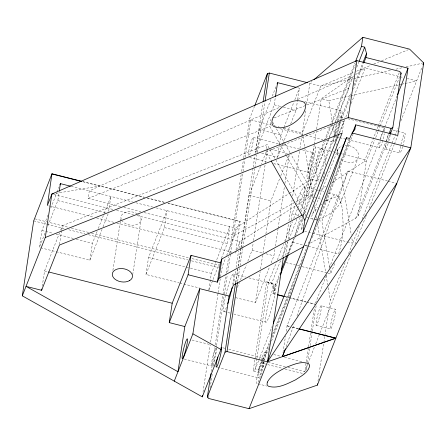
<?xml version="1.0" encoding="UTF-8"?>
<svg xmlns="http://www.w3.org/2000/svg" width="446" height="446" viewBox="0 0 446 446"><rect width="100%" height="100%" fill="white"/><g stroke="black" fill="none" stroke-linecap="round" stroke-linejoin="round"><path stroke-width="0.33" stroke-dasharray="2.23 1.67" d="M325.279 165.12L325.296 160.85A17.204 4.677 -87.1 0 0 323.612 150.804L322.051 148.702L315.138 146.946M48.012 215.095L41.941 230.504L39.365 247.458L45.18 232.695M42.225 286.293L44.561 270.928L59.586 232.784M47.962 225.631L57.824 200.589L59.167 191.774M59.547 244.375L61.676 230.348M61.777 229.679L62.39 225.67L267.115 144.61L269.523 148.847M120.509 206.582L88.157 198.398L89.284 190.977L99.581 186.066L281.264 106.605M56.202 251.722L89.875 260.247L92.45 243.293L97.256 231.095M108.646 211.343L110.915 196.424L103.834 214.398M112.888 270.393L120.275 221.813M120.381 221.127L120.899 217.704M132.718 274.68L141.148 219.254M145.976 274.446L148.551 257.493L167.016 210.624L164.44 227.577L145.976 274.446L179.063 282.82M208.879 289.666L211.354 273.387L229.813 226.518L227.237 243.471L221.166 258.881M203.019 392.073L210.189 344.931M210.607 342.177L218.038 293.284M218.144 292.593L220.447 277.44M220.553 276.754L222.381 266.284L225.665 257.95M211.231 371.59L214.888 347.523M215.306 344.775L226.072 273.939M226.178 273.253L228.686 256.745M229.105 253.997L241.23 174.219M241.648 171.47L243.639 158.402M243.745 157.717L249.699 118.513L254.499 106.338M208.633 397.743L209.152 394.303M210.094 388.115L212.185 374.361M213.439 366.11L216.472 346.163M216.578 345.477L224.31 294.589M224.416 293.897L227.343 274.641M227.761 271.893L230.482 254.014M230.588 253.322L242.919 172.173M243.025 171.487L245.116 157.733M245.222 157.042L250.864 119.907L249.699 118.513M144.097 212.558L234.412 235.416L235.544 228.001L288.818 193.709M236.001 249.682L240.06 221.406L167.919 203.142M233.392 285.111L235.666 270.165M236.079 267.449L238.554 251.143M238.967 248.428L239.998 241.637L296.768 205.093M235.6 282.703L237.69 268.949M238.108 266.201L240.823 248.316M240.929 247.63L253.055 167.858M253.161 167.166L255.145 154.099M255.251 153.413L262.884 103.21M235.834 282.686L237.924 268.927M238.342 266.173L241.063 248.283M241.163 247.591L249.113 195.298L260.497 166.403M257.727 152.203L255.742 151.701L259.109 129.541L271.001 99.363M237.651 281.415L239.641 268.347M240.06 265.593L242.669 248.405M242.775 247.714L254.8 168.627M254.9 167.941L256.89 154.874M257.309 152.125L264.941 101.922M266.513 148.574L267.115 144.61M286.377 155.492L269.88 126.447L270.984 119.182M247.798 261.183L252.096 250.267L253.144 243.388M253.562 240.634L265.175 164.251M265.275 163.565L267.578 148.423L261.507 163.833M255.742 151.701L274.206 104.832L275.327 97.445M235.616 297.638L255.452 302.661L260.157 271.692M260.575 268.944L262.878 253.802M262.984 253.116L265.493 236.603M265.911 233.849L270.934 200.817L279.787 178.344M261.69 153.207L277.557 157.221L279.497 144.465M279.603 143.79L280.93 135.06L283.712 128.002M262.928 361.639L263.664 363.596L263.201 366.651L258.992 372.471L253.155 370.994L254.844 359.877M254.95 359.186L266.702 281.866L272.545 283.344L274.736 290.781L274.268 293.842L276.275 294.349M256.902 358.584L255.29 369.182L253.155 370.994M257.002 357.898L268.47 282.474L276.358 262.443M271.129 262.85L273.916 255.787L274.959 248.907M275.377 246.153L277.992 228.954M278.098 228.263L284.375 186.974M284.899 183.535L289.186 155.325M290.714 123.837L296.021 110.352L297.554 100.278M297.655 99.609L299.389 88.191L297.41 87.689M262.683 360.992L262.07 365.04L258.49 369.99L258.992 372.471M283.505 256.556L285.602 242.791M285.702 242.106L288.529 223.541M288.947 220.787L292.08 200.165M292.704 196.039L299.5 151.35M299.918 148.602L301.697 136.916M301.797 136.231L305.666 110.792M306.608 104.604L309.847 83.291L311.944 81.473M285.719 255.419L287.793 241.777M288.211 239.05L290.697 222.677M291.115 219.945L292.046 213.807L295.341 205.439M302.929 219.198L301.251 230.214L303.291 225.04M303.347 216.444L314.229 144.844M314.335 144.153L316.22 131.76M316.638 129.006L321.243 98.717L353.36 76.182M283.004 352.541L285.496 336.156M286.22 331.378L287.073 325.77L348.031 171.024L387.446 180.998M305.454 216.293L305.956 212.993L276.052 160.343M234.412 235.416L308.716 194.824L311.063 179.387L325.39 140.59M288.06 367.415L304.757 371.641L308.415 347.596M308.52 346.91L310.606 333.168M311.024 330.419L314.369 308.431M342.199 132.462L343.938 121.022L266.011 151.874L270.822 160.348M335.202 123.124L348.911 88.325L350.751 76.216L296.562 99.915M306.363 370.141L307.405 363.3M307.506 362.62L309.691 348.259M310.104 345.522L312.183 331.846M312.289 331.161L316.342 304.49L308.331 302.466M317.981 381.018L323.718 343.286M323.818 342.6L324.76 336.429M324.861 335.743L330.285 300.074L345.806 260.67M310.427 243.025L355.674 218.306L358.043 215.903L366.322 161.407L374.707 140.133M324.582 172.067L324.359 173.355A15.716 4.276 -87.1 0 1 321.354 180.987L320.769 181.399M331.88 182.492L364.65 161.396L364.951 159.802L378.158 126.279M338.074 149.193L312.551 213.98L311.721 216.388L311.905 218.245L313.081 219.421M318.059 219.465C324.972 217.509 331.055 213.311 336.184 208.366C338.547 205.567 342.004 202.339 341.235 198.308L340.053 197.132C334.461 195.811 329.109 199.356 324.487 202.083M286.126 346.72L293.981 324.432M296.986 315.907L348.031 171.024M50.794 208.037L56.865 192.622M57.116 191.981L59.14 186.846M60.606 230.197L62.39 225.67M98.271 228.525L103.584 215.039M89.875 260.247L102.017 229.428M103.026 226.858L108.339 213.378M272.266 96.152L276.057 86.524M208.773 290.34L219.142 264.015M226.674 255.385L240.06 221.406M283.963 127.355L293.825 102.318M294.839 99.748L299.389 88.191M235.482 253.105L236.486 250.557M236.737 249.916L239.998 241.637L136.844 215.524M277.557 157.221L282.619 144.381M282.87 143.74L289.699 126.402M280.796 175.78L288.891 155.23M237.428 287.508L239.452 282.368M240.461 279.804L246.281 265.036M302.75 135.662L302.293 132.925L320.752 86.056L353.996 72.246M255.452 302.661L269.613 266.702M295.592 204.798L299.902 193.859L303.336 187.13L304.378 186.852L315.779 189.734M277.379 259.862L283.489 244.352M284.76 241.124L292.403 221.718M293.68 218.479L297.504 208.773M297.755 208.126L324.27 140.825M324.521 140.178L354.86 63.165M326.405 138.015L331.478 125.142M355.663 63.745L332.493 122.566L328.791 100.629L321.243 98.717M280.59 260.642L271.67 283.282L273.537 289.61L272.919 293.663L276.503 294.566M281.866 257.409L287.982 241.883M289.002 239.29L296.902 219.237M298.173 216.003L299.45 212.77M300.47 210.178L328.245 139.665M329.265 137.073L334.361 124.133M335.381 121.546L353.985 74.32M356.789 67.207L358.829 62.027M328.858 139.23L309.819 187.56L290.915 154.277M329.109 138.589L334.946 123.765M280.417 272.144L273.537 289.61L274.736 290.781M287.553 254.03L293.669 238.504M294.689 235.912L302.076 217.152M303.096 214.565L333.424 137.58M333.675 136.933L339.54 122.053M339.791 121.401L351.258 92.289M354.063 85.175L362.726 63.176M287.726 254.521L292.537 242.301A32.352 3.613 -75.8 0 0 293.814 238.878M279.291 277.49L272.919 293.663L274.268 293.842M288.718 253.551L295.09 237.378M295.347 236.731L302.734 217.966M302.99 217.319L334.589 137.1M334.846 136.454L340.705 121.574M341.725 118.987L350.645 96.342M353.449 89.228L363.641 63.349M339.116 133.265L343.938 121.022M339.718 132.551L344.814 119.617M345.834 117.03L348.382 110.563M351.186 103.45L365.196 67.881L403.262 77.515M258.596 360.781L255.29 369.182L258.49 369.99L269.953 340.895M258.853 360.134L272.088 326.539M272.5 334.428L308.922 241.966M324.459 202.523L349.419 139.158M263.196 359.699L269.312 344.173M272.116 337.053L302.695 259.421M320.022 215.429L350.093 139.085M263.341 361.806L262.07 365.04L263.201 366.651M263.597 361.16L268.693 348.22M271.497 341.106L294.432 282.881M312.272 237.595L353.048 134.079M329.516 267.059L321.861 221.35L329.717 201.408L331.902 197.138L334.232 194.952L336.557 194.997C343.492 202.478 342.383 214.035 343.119 223.53C342.907 233.799 341.976 244.202 338.514 253.936L305.198 245.501M340.588 202.573L357.893 158.637M378.409 125.633L399.237 72.765M375.722 137.552L378.007 131.754M378.264 131.107L380.037 126.592M380.293 125.95L399.85 76.305M315.506 303.018L326.461 275.199M329.265 268.079L379.212 141.282M380.232 138.695L382.529 132.869M382.779 132.222L384.563 127.695M384.82 127.049L397.052 95.996M327.994 273.208L330.659 273.883L335.219 262.298M355.674 218.306L385.489 142.62M385.74 141.973L388.8 134.213M358.043 215.903L390.044 134.664M348.605 253.562L359.298 226.412M362.102 219.298L398.022 128.108M400.826 120.994L421.933 67.418M304.757 371.641L307.562 364.527M307.818 363.88L314.698 346.408M315.718 343.821L351.649 252.603M354.96 244.191L365.408 217.665M365.664 217.018L366.428 215.078M369.232 207.964L394.208 144.56M394.465 143.913L397.52 136.153M312.551 213.98L314.335 211.187L317.892 207.334M320.228 205.199L322.347 203.61M355.618 74.599L365.196 67.881M289.404 193.33L311.063 179.387M297.354 204.72L314.324 193.793M321.343 189.271L326.026 186.261M302.906 214.654L305.956 212.993M304.925 246.03L307.985 244.358M356.555 71.187L370.615 65.345M373.815 64.018L378.927 61.894M381.486 60.829L408.335 49.679M274.201 117.906L348.911 88.325M88.157 198.398L269.88 126.447M353.265 78.747L320.752 86.056L309.847 83.291M353.94 78.596L391.192 70.228M395.931 69.163L402.024 67.792M406.089 66.883L422.345 63.232M328.791 100.629L350.411 95.773M351.086 95.617L398.378 84.996M399.053 84.84L401.082 84.389M401.757 84.233L404.461 83.625M405.135 83.474L416.62 80.893L407.27 78.529M321.471 148.551L320.295 149.092A15.716 4.276 -87.1 0 0 317.29 156.719L316.493 162.807L316.353 169.229A17.204 4.677 -87.1 0 0 318.037 179.275L319.046 180.942M55.979 193.335L99.581 186.066M315.183 219.833L316.911 219.61M364.65 161.396L366.322 161.407M272.545 283.344L266.702 281.866M304.808 101.694L341.837 111.065M340.326 116.846L344.362 117.867M347.729 118.72L384.736 128.086M393.266 130.243L397.174 131.236M397.826 131.397L404.996 133.215M274.206 104.832L280.818 106.505M283.461 107.174L296.021 110.352M335.186 136.521L336.529 136.861M337.204 137.028L339.222 137.541M339.897 137.708L379.596 147.76A10.191 1.137 -75.8 0 0 384.257 133.828M385.517 149.259L399.856 152.889M250.864 119.907L271.569 125.148M274.24 125.822L279.586 127.177M283.589 128.192L302.293 132.925M280.339 128.794L302.622 134.436M305.995 135.289L322.876 139.559M326.249 140.418L333.675 142.296M259.109 129.541L280.93 135.06M322.096 148.958L339.506 153.363M340.175 153.535L364.951 159.802M253.322 137.463L278.209 143.763M282.246 144.783L299.06 149.042M302.421 149.895L313.856 152.788A10.191 1.137 -75.8 0 1 310.806 168.365A10.191 1.137 -75.8 0 1 309.195 166.72A10.191 1.137 -75.8 0 1 313.856 152.788M270.884 149.259L287.414 153.446M388.115 181.165L396.132 183.195M249.526 157.477L266.346 161.736M273.744 163.61L308.716 172.463M307.433 178.3L318.84 181.188M316.448 189.907L318.461 190.414M319.13 190.581L323.824 191.769M328.512 192.962L336.557 194.997M299.902 193.859L313.817 197.383M314.48 197.55L321.103 199.228M325.742 200.399L329.717 201.408M249.113 195.298L270.934 200.817M292.046 213.807L299.333 215.652M306.619 217.492L314.569 219.504M315.233 219.672L317.887 220.346M318.544 220.514L321.861 221.35M304.59 231.056L311.938 232.918M312.607 233.085L346.665 241.71M347.334 241.877L352.675 243.232L351.76 237.746M82.962 181.639L144.32 197.171M147.018 197.851L164.546 202.289M82.499 181.684L144.526 197.383M147.225 198.069L164.083 202.333M168.125 203.359L240.271 221.617M292.537 242.301L304.534 245.333M71.182 186.361L132.423 201.899M135.79 202.752L152.638 207.016M156.011 207.869L235.544 228.001M123.876 207.435L140.73 211.705M53.91 194.534L113.245 209.548M116.618 210.406L133.471 214.671M57.824 200.589L105.646 212.692M164.44 227.577L227.237 243.471M252.096 250.267L263.335 253.111M265.983 253.78L273.916 255.787M286.014 262.582L296.674 265.281M297.343 265.448L301.34 266.463M302.009 266.63L327.325 273.036M48.72 205.829L93.894 217.263M96.592 217.949L114.12 222.387M116.819 223.067L232.11 252.252M34.944 218.835L68.656 227.371M71.354 228.051L88.882 232.489M91.581 233.174L188.669 257.749M192.042 258.602L219.014 265.426M33.695 220.876L46.507 224.115M47.181 224.288L64.034 228.553M68.756 229.751L84.935 233.843M88.308 234.696L188.095 259.957M191.468 260.81L218.434 267.639M233.537 274L245.562 277.044M248.901 277.891L275.611 284.654A19.412 2.169 -75.8 0 1 269.808 314.33A19.412 2.169 -75.8 0 1 266.736 311.185A19.412 2.169 -75.8 0 1 275.611 284.654M41.941 230.504L52.717 233.236M56.084 234.089L73.596 238.521M76.288 239.201L92.45 243.293M148.551 257.493L189.745 267.918M190.42 268.091L211.354 273.387M321.287 305.7A10.191 1.137 -75.8 0 1 318.238 321.282A10.191 1.137 -75.8 0 1 316.627 319.631A10.191 1.137 -75.8 0 1 321.287 305.7L335.621 309.329A10.191 1.137 -75.8 0 1 332.571 324.911A10.191 1.137 -75.8 0 1 330.96 323.261A10.191 1.137 -75.8 0 1 335.621 309.329M284.955 296.545L307.662 302.293M284.604 296.618L288.657 297.644M289.331 297.817L306.212 302.087M306.893 302.26L314.993 304.311M40.709 247.803L55.527 251.55M179.738 282.993L183.116 283.846M183.791 284.018L199.323 287.949M316.147 325.374L330.48 329.003M287.073 325.77L289.749 326.45M292.42 327.124L298.43 328.646M287.051 325.915L289.749 326.6M292.448 327.28L298.513 328.819M223.747 311.475L227.086 312.323M227.755 312.49L230.426 313.164M233.765 314.012L265.822 322.123M44.561 270.928L47.939 271.781M264.985 352.318L267.678 352.998M273.727 354.531L280.45 356.231M284.487 357.257L302.639 361.851M192.075 340.025L209.397 344.407M222.738 347.785L224.739 348.293M228.748 349.307L263.475 358.099M268.029 362.342L285.39 366.74M263.664 363.596L267.003 364.438M267.672 364.611L282.363 368.329M285.039 369.004L304.406 373.904M184.27 359.024L211.588 365.937M217.598 367.459L258.334 377.773M258.15 383.883L266.736 386.058M272.701 122.204L274.764 125.839M276.481 128.861L284.732 143.383M285.072 143.991L290.575 153.675M286.717 156.1L308.716 194.824M269.869 149.449L275.712 159.74M332.582 123.252L334.533 134.904M334.651 135.59L335.453 140.39M336.028 143.818L336.256 145.19M336.83 148.618L338.096 156.161M339.01 161.647L351.297 235.003M330.085 270.471L330.659 273.883M302.862 136.348L312.958 196.63M313.649 200.745L313.878 202.11M314.452 205.539L315.712 213.071M316.286 216.5L316.632 218.551M317.318 222.665L325.697 272.673M326.154 275.411L327.76 285M328.223 287.742L330.285 300.074M383.326 130.293A10.191 1.137 -75.8 0 1 384.642 131.642M379.596 147.76A10.191 1.137 -75.8 0 1 382.646 132.178M216.845 348.058A10.191 1.137 -75.8 0 1 213.294 362.949A10.191 1.137 -75.8 0 1 211.716 362.158A10.191 1.137 -75.8 0 1 215.73 347.495M248.06 155.347A10.191 1.137 -75.8 0 1 251.466 140.88A10.191 1.137 -75.8 0 1 253.317 140.379A10.191 1.137 -75.8 0 1 249.593 154.929M138.533 214.637A10.191 6.657 8.6 0 1 137.045 224.388A10.191 6.657 8.6 0 1 122.332 221.166M121.284 219.471A10.191 6.657 8.6 0 1 125.828 212.279A10.191 6.657 8.6 0 1 138.076 214.281M402.66 146.517A10.191 1.137 -75.8 0 1 399.928 149.499A10.191 1.137 -75.8 0 1 404.594 133.382A10.191 1.137 -75.8 0 1 402.833 145.909M261.105 360.563A16.173 1.806 -75.8 0 1 264.801 352.245A16.173 1.806 -75.8 0 1 264.456 360.217M264.227 361.433A16.173 1.806 -75.8 0 1 256.974 383.621A16.173 1.806 -75.8 0 1 260.916 361.176M262.276 359.788A10.191 1.137 -75.8 0 1 263.597 359.889M263.38 361.65A10.191 1.137 -75.8 0 1 259.745 375.56A10.191 1.137 -75.8 0 1 258.435 374.216A10.191 1.137 -75.8 0 1 262.064 360.307M337.388 121.178A16.173 1.806 -75.8 0 1 341.608 111.004A16.173 1.806 -75.8 0 1 341.073 120.18M340.816 121.451A16.173 1.806 -75.8 0 1 337.555 134.051M336.775 136.448A16.173 1.806 -75.8 0 1 335.916 138.79M335.66 139.414A16.173 1.806 -75.8 0 1 333.658 137.864M334.004 135.562A16.173 1.806 -75.8 0 1 337.198 121.825M338.235 120.938A10.191 1.137 -75.8 0 1 340.32 119.757M339.846 122.589A10.191 1.137 -75.8 0 1 336.596 134.313M335.063 134.725A10.191 1.137 -75.8 0 1 338.057 121.474M304.378 186.852A32.352 3.613 -75.8 0 1 301.49 211.577M300.136 217.319A32.352 3.613 -75.8 0 1 295.101 235.081M345.087 145.279A10.999 8.24 21.5 0 1 357.692 151.935A10.999 8.24 21.5 0 1 353.834 161.943A10.999 8.24 21.5 0 1 340.053 158.33M338.18 155.704A10.999 8.24 21.5 0 1 342.528 145.747M225.949 294.622A19.412 2.169 -75.8 0 1 232.539 274.658A19.412 2.169 -75.8 0 1 232.745 284.308M226.434 307.272A19.412 2.169 -75.8 0 1 225.665 295.837M390.178 135.328A10.191 1.137 -75.8 0 1 388.499 142.28M388.143 143.484A10.191 1.137 -75.8 0 1 385.623 149.304A10.191 1.137 -75.8 0 1 385.996 143.517M386.526 141.047A10.191 1.137 -75.8 0 1 388.566 133.677M310.527 171.738A16.173 1.806 -75.8 0 0 315.367 147.007A16.173 1.806 -75.8 0 0 307.969 169.123A16.173 1.806 -75.8 0 0 310.527 171.738"/><path stroke-width="0.67" d="M303.704 246.699L233.392 285.111L229.071 296.077L220.954 349.48L202.294 396.851L22.3 295.832L33.695 220.876L51.948 173.789L81.618 181.299M51.948 173.789L47.371 205.489L51.887 194.021L356.889 60.628L399.744 71.471L401.121 73.077L392.837 127.573L390.295 134.023M22.3 295.832L45.28 237.495L51.887 194.021L53.933 193.681M229.071 296.077L199.758 288.657L184.828 326.556L177.965 371.73L26.03 286.36L41.617 290.301L41.818 288.969M59.268 191.094L60.405 183.635L70.507 186.194M184.828 326.556L169.246 322.609L172.195 303.235L191.05 255.368L220.363 262.789L221.885 258.914L302.299 214.989M169.246 322.609L188.1 274.742L191.05 255.368M174.23 381.207L192.889 333.837L199.758 288.657M188.1 274.742L217.414 282.162L220.363 262.789M217.414 282.162L218.941 278.293L221.885 258.914M202.294 396.851L202.501 395.485M314.045 79.65L362.86 37.313L409.612 49.149L423.7 62.925L410.794 147.838L317.357 385.132L249.041 408.687L208.527 398.429L207.362 397.04L210.913 373.659M207.362 397.04L225.04 352.162L235.494 283.388M263.09 101.833L267.377 73.64L269.328 73.038L307.818 82.778M225.04 352.162L226.992 351.56L237.445 282.786M265.041 101.231L269.328 73.038M275.433 96.771L277.574 82.666L296.088 87.355M283.4 257.247L267.505 361.817L249.041 408.687M218.941 278.293L303.007 232.366L304.852 220.257L338.86 133.911M45.28 237.495L348.237 117.543L356.889 60.628M355.367 61.871L361.489 46.339L362.86 37.313M354.576 130.199L355.702 124.852L397.776 135.506L408.012 68.177L365.937 57.523L363.897 62.702M365.937 57.523L366.551 53.475L364.689 47.148L361.489 46.339M317.357 385.132L317.563 383.761M355.083 128.905L352.128 132.997L349.675 138.511L346.475 137.697L267.505 361.817L226.992 351.56M285.434 348.688L282.385 356.638L284.743 350.651L396.795 183.367M59.898 184.917L60.405 183.635M41.617 290.301L59.441 245.044L342.099 133.131L303.007 232.366M254.75 105.696L267.377 73.64M277.066 83.954L277.574 82.666M359.08 61.381L364.689 47.148M281.181 270.204L286.789 255.971M362.983 62.529L366.551 53.475M280.311 274.898L288.211 254.844M273.359 323.305L346.475 137.697M352.39 133.265L355.702 124.852M400.608 74.371L401.121 73.077M397.564 94.703L408.012 68.177M389.051 133.566L391.092 128.392L392.837 127.573M422.942 64.848L423.7 62.925M282.463 356.655L335.838 338.113L299.099 328.813M348.237 117.543L391.092 128.392M352.128 132.997L410.794 147.838L267.505 361.817L335.816 338.263L299.188 328.986M52.16 174.001L81.15 181.344M277.607 294.689L283.617 296.211M277.852 294.912L284.604 296.618M48.614 271.954L172.195 303.235M192.889 333.837L220.954 349.48M271.168 160.956L304.852 220.257M221.077 347.534A10.191 1.137 -75.8 0 1 220.246 356.298A10.191 1.137 -75.8 0 1 216.405 367.158A10.191 1.137 -75.8 0 1 217.737 356.973M232.082 287.581A19.412 2.169 -75.8 0 1 227.728 303.676M390.729 131.91A10.191 1.137 -75.8 0 1 390.389 134.19M267.316 382.133L267.02 384.469L268.174 386.147C277.473 389.247 287.196 383.772 295.464 379.892C300.899 376.207 308.783 372.544 309.68 365.296L308.526 363.613C301.295 360.814 293.485 364.605 286.7 367.125C279.441 370.777 271.447 374.779 267.316 382.133M273.019 117.632L271.965 120.994L272.066 123.904L273.309 126.157C285.089 132.925 306.168 117.694 305.661 104.71L304.417 102.457C293.156 96.174 278.399 107.977 273.019 117.632M129.652 280.567L127.578 281.476A10.191 6.657 8.6 0 1 113.697 277.958L112.648 276.264A10.191 6.657 8.6 0 1 124.863 268.994A10.191 6.657 8.6 0 1 129.652 280.567M184.365 354.425A10.191 1.137 -75.8 0 0 187.415 338.843A10.191 1.137 -75.8 0 0 182.754 352.775A10.191 1.137 -75.8 0 0 184.365 354.425"/></g></svg>
